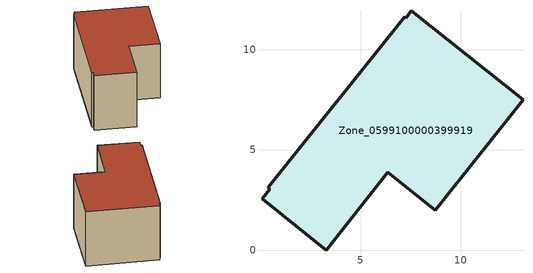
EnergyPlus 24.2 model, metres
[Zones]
Zone_0599100000399919
 floor ground (C_G): 0.47,3.03 0.41,3.12 7.2,11.63 7.27,11.58 7.54,11.92 13.1,7.49 8.71,1.99 6.37,3.87 3.28,0 0.08,2.54 z0.96
 wall outside (C_F): 6.37,3.87 8.71,1.99 13.1,7.49 7.54,11.92 7.27,11.58 7.2,11.63 0.41,3.12 0.47,3.03 0.08,2.54 3.28,0 6.37,3.87 z0.96:6.91
 roof outside (C_R): 7.54,11.92 7.27,11.58 7.2,11.63 0.41,3.12 0.47,3.03 0.08,2.54 3.28,0 6.37,3.87 8.71,1.99 13.1,7.49 z6.91
[BUILDING]
Pand.0599100000399919: North Axis=0; Terrain=City; Loads Convergence Tolerance Value=0.04; Temperature Convergence Tolerance Value=0.4; Solar Distribution=FullExterior; Maximum Number of Warmup Days=25; Minimum Number of Warmup Days=1
[Site:Location]
Rotterdam.The.Hague.AP_ZH_NLD Design_Conditions: Latitude=51.96; Longitude=4.45; Time Zone=1; Elevation=-4.5
[SITE:GROUNDTEMPERATURE:BUILDINGSURFACE]
18, 18, 18, 18, 18, 18, 18, 18, 18, 18, 18, 18
[MATERIAL] Thermal Absorptance=0.9; Solar Absorptance=0.7; Visible Absorptance=0.7
Name | Roughness | Thickness | Conductivity | Density | Specific Heat
G.TC.1992-2005 | MediumSmooth | 0.15 | 0.06 | 540 | 1210
F.TC.1992-2005 | Rough | 0.3 | 0.12 | 1920 | 840
R.TC.1992-2005 | MediumRough | 0.2 | 0.08 | 1500 | 1000
[CONSTRUCTION]
C_G: G.TC.1992-2005
C_F: F.TC.1992-2005
C_R: R.TC.1992-2005
[ZONE]
Zone_0599100000399919: Type=1; Multiplier=1; Ceiling Height=Autocalculate; Volume=Autocalculate; Floor Area=autocalculate; Part of Total Floor Area=Yes
[ZONEINFILTRATION:DESIGNFLOWRATE]
Infil_Zone_0599100000399919: Zone or ZoneList or Space or SpaceList=Zone_0599100000399919; Schedule=AlwaysOn; Design Flow Rate Calculation Method=Flow/Area; Flow Rate per Floor Area=0.0015; Constant Term Coefficient=1; Temperature Term Coefficient=0; Velocity Term Coefficient=0; Velocity Squared Term Coefficient=0
[HVACTEMPLATE:ZONE:IDEALLOADSAIRSYSTEM]
Zone_0599100000399919: Maximum Heating Supply Air Temperature=50; Minimum Cooling Supply Air Temperature=13; Maximum Heating Supply Air Humidity Ratio=0.0156; Minimum Cooling Supply Air Humidity Ratio=0.0077; Heating Limit=NoLimit; Cooling Limit=NoLimit; Dehumidification Control Type=ConstantSensibleHeatRatio; Cooling Sensible Heat Ratio=0.7; Dehumidification Setpoint=60; Humidification Control Type=None; Humidification Setpoint=30; Outdoor Air Method=None; Outdoor Air Flow Rate per Person=0.00944; Outdoor Air Flow Rate per Zone Floor Area=0; Outdoor Air Flow Rate per Zone=0; Demand Controlled Ventilation Type=None; Outdoor Air Economizer Type=NoEconomizer; Heat Recovery Type=None; Sensible Heat Recovery Effectiveness=0.7; Latent Heat Recovery Effectiveness=0.65
[ZONECONTROL:THERMOSTAT]
ThermostatControl_Zone_0599100000399919: Zone or ZoneList=Zone_0599100000399919; Control Type Schedule=DualSetpointControlType; Control 1=Thermostat_Zone_0599100000399919; Temperature Difference Between Cutout And Setpoint=0
[THERMOSTATSETPOINT:DUALSETPOINT]
Thermostat_Zone_0599100000399919: Heating Setpoint Temperature Schedule=HeatingSetpoint_Zone_0599100000399919; Cooling Setpoint Temperature Schedule=CoolingSetpoint_Zone_0599100000399919
[SCHEDULE:COMPACT]
HeatingSetpoint_Zone_0599100000399919: Through: 12/31, For: AllDays, Until: 24:00, 21
CoolingSetpoint_Zone_0599100000399919: Through: 12/31, For: AllDays, Until: 24:00, 24
DualSetpointControlType: Through: 12/31, For: AllDays, Until: 24:00, 4
AlwaysOn: Through: 12/31, For: AllDays, Until: 24:00, 1
